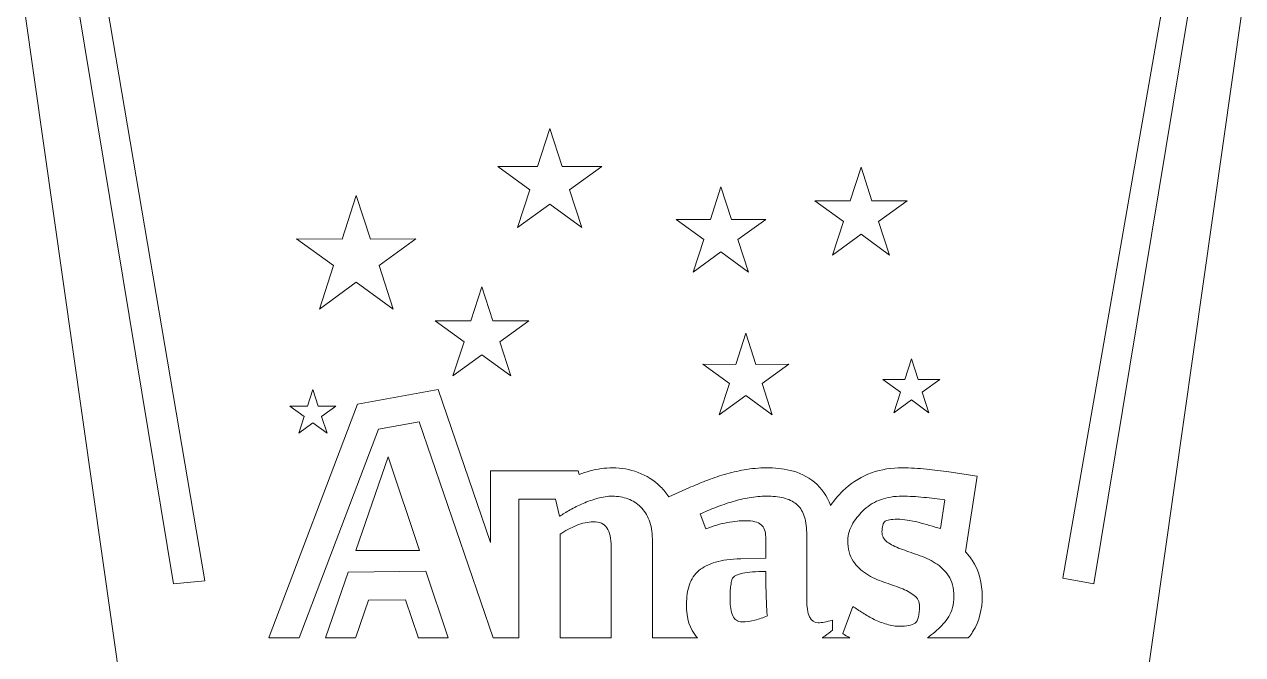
# Model space of a CAD drawing. Header units: millimetres. Extents: x -872 to 869, y -2161 to 2179.
# Drawn here: x -9.3 to 119.6, y -1644.1 to -1577.3 of the extents above; entities that cross this region are included whole.
import ezdxf

# ---------------------------------------------------------------- set-up
doc = ezdxf.new("R2010")
doc.units = ezdxf.units.MM
doc.header["$MEASUREMENT"] = 0
doc.layers.add('Layer 1', color=7, linetype='Continuous')

msp = doc.modelspace()

# ---------------------------------------------------------------- linework, layer by layer
at = {"layer": 'Layer 1', "color": 250, "lineweight": 9}
for points, knots in [([(-2.3052, -1564.7981), (-2.3052, -1564.7981), (9.8364, -1636.2441), (9.8364, -1636.2441), (9.8364, -1636.2441), (9.8364, -1636.2441), (6.5088, -1636.5545), (6.5088, -1636.5545), (6.5088, -1636.5545), (6.5088, -1636.5545), (-4.9149, -1567.3274), (-4.9149, -1567.3274)], [0, 0, 0, 0, 0.25, 0.25, 0.25, 0.25, 0.5, 0.5, 0.5, 0.5, 1, 1, 1, 1]), ([(112.9211, -1565.0369), (112.9211, -1565.0369), (100.6086, -1635.9442), (100.6086, -1635.9442), (100.6086, -1635.9442), (100.6086, -1635.9442), (103.8864, -1636.5545), (103.8864, -1636.5545), (103.8864, -1636.5545), (103.8864, -1636.5545), (115.2981, -1567.3991), (115.2981, -1567.3991)], [0, 0, 0, 0, 0.25, 0.25, 0.25, 0.25, 0.5, 0.5, 0.5, 0.5, 1, 1, 1, 1]), ([(-9.2652, -1574.1233), (-9.2652, -1574.1233), (-9.2652, -1575.7605), (-9.2652, -1575.7605), (-9.2652, -1575.7605), (-9.2652, -1575.7605), (8.2294, -1698.8588), (8.2294, -1698.8588), (8.2294, -1698.8588), (8.2294, -1698.8588), (1.5827, -1698.8588), (1.5827, -1698.8588), (1.5827, -1698.8588), (1.5827, -1698.8588), (1.5827, -1718.3389), (1.5827, -1718.3389), (1.5827, -1718.3389), (1.5827, -1718.3389), (44.8805, -1718.3389), (44.8805, -1718.3389)], [0, 0, 0, 0, 0.16666667, 0.16666667, 0.16666667, 0.16666667, 0.33333333, 0.33333333, 0.33333333, 0.33333333, 0.5, 0.5, 0.5, 0.5, 0.66666667, 0.66666667, 0.66666667, 0.66666667, 1, 1, 1, 1]), ([(65.4838, -1718.3389), (65.4838, -1718.3389), (107.1009, -1718.3389), (107.1009, -1718.3389), (107.1009, -1718.3389), (107.1009, -1718.3389), (107.1009, -1698.8588), (107.1009, -1698.8588), (107.1009, -1698.8588), (107.1009, -1698.8588), (102.0854, -1698.8588), (102.0854, -1698.8588), (102.0854, -1698.8588), (102.0854, -1698.8588), (119.5807, -1575.7605), (119.5807, -1575.7605), (119.5807, -1575.7605), (119.5807, -1575.7605), (119.6138, -1575.7605), (119.6138, -1575.7605), (119.6138, -1575.7605), (119.6138, -1575.7605), (119.6138, -1574.1233), (119.6138, -1574.1233)], [0, 0, 0, 0, 0.14285714, 0.14285714, 0.14285714, 0.14285714, 0.28571429, 0.28571429, 0.28571429, 0.28571429, 0.42857143, 0.42857143, 0.42857143, 0.42857143, 0.57142857, 0.57142857, 0.57142857, 0.57142857, 0.71428571, 0.71428571, 0.71428571, 0.71428571, 1, 1, 1, 1]), ([(46.3186, -1588.3636), (46.3186, -1588.3636), (47.6126, -1592.3722), (47.6126, -1592.3722), (47.6126, -1592.3722), (47.6126, -1592.3722), (51.825, -1592.3642), (51.825, -1592.3642), (51.825, -1592.3642), (51.825, -1592.3642), (48.4124, -1594.8337), (48.4124, -1594.8337), (48.4124, -1594.8337), (48.4124, -1594.8337), (49.7218, -1598.8374), (49.7218, -1598.8374), (49.7218, -1598.8374), (49.7218, -1598.8374), (46.3186, -1596.3548), (46.3186, -1596.3548), (46.3186, -1596.3548), (46.3186, -1596.3548), (42.9155, -1598.8374), (42.9155, -1598.8374), (42.9155, -1598.8374), (42.9155, -1598.8374), (44.2248, -1594.8337), (44.2248, -1594.8337), (44.2248, -1594.8337), (44.2248, -1594.8337), (40.8122, -1592.3642), (40.8122, -1592.3642), (40.8122, -1592.3642), (40.8122, -1592.3642), (45.0246, -1592.3722), (45.0246, -1592.3722), (45.0246, -1592.3722), (45.0246, -1592.3722), (46.3186, -1588.3636), (46.3186, -1588.3636)], [0, 0, 0, 0, 0.09090909, 0.09090909, 0.09090909, 0.09090909, 0.18181818, 0.18181818, 0.18181818, 0.18181818, 0.27272727, 0.27272727, 0.27272727, 0.27272727, 0.36363636, 0.36363636, 0.36363636, 0.36363636, 0.45454545, 0.45454545, 0.45454545, 0.45454545, 0.54545455, 0.54545455, 0.54545455, 0.54545455, 0.63636364, 0.63636364, 0.63636364, 0.63636364, 0.72727273, 0.72727273, 0.72727273, 0.72727273, 0.81818182, 0.81818182, 0.81818182, 0.81818182, 1, 1, 1, 1]), ([(79.2444, -1592.4468), (79.2444, -1592.4468), (80.3938, -1596.0077), (80.3938, -1596.0077), (80.3938, -1596.0077), (80.3938, -1596.0077), (84.1357, -1596.0004), (84.1357, -1596.0004), (84.1357, -1596.0004), (84.1357, -1596.0004), (81.1042, -1598.194), (81.1042, -1598.194), (81.1042, -1598.194), (81.1042, -1598.194), (82.2674, -1601.7505), (82.2674, -1601.7505), (82.2674, -1601.7505), (82.2674, -1601.7505), (79.2444, -1599.5453), (79.2444, -1599.5453), (79.2444, -1599.5453), (79.2444, -1599.5453), (76.2214, -1601.7505), (76.2214, -1601.7505), (76.2214, -1601.7505), (76.2214, -1601.7505), (77.3846, -1598.194), (77.3846, -1598.194), (77.3846, -1598.194), (77.3846, -1598.194), (74.3531, -1596.0004), (74.3531, -1596.0004), (74.3531, -1596.0004), (74.3531, -1596.0004), (78.095, -1596.0077), (78.095, -1596.0077), (78.095, -1596.0077), (78.095, -1596.0077), (79.2444, -1592.4468), (79.2444, -1592.4468)], [0, 0, 0, 0, 0.09090909, 0.09090909, 0.09090909, 0.09090909, 0.18181818, 0.18181818, 0.18181818, 0.18181818, 0.27272727, 0.27272727, 0.27272727, 0.27272727, 0.36363636, 0.36363636, 0.36363636, 0.36363636, 0.45454545, 0.45454545, 0.45454545, 0.45454545, 0.54545455, 0.54545455, 0.54545455, 0.54545455, 0.63636364, 0.63636364, 0.63636364, 0.63636364, 0.72727273, 0.72727273, 0.72727273, 0.72727273, 0.81818182, 0.81818182, 0.81818182, 0.81818182, 1, 1, 1, 1]), ([(25.8512, -1595.4574), (25.8512, -1595.4574), (27.3348, -1600.0532), (27.3348, -1600.0532), (27.3348, -1600.0532), (27.3348, -1600.0532), (32.164, -1600.044), (32.164, -1600.044), (32.164, -1600.044), (32.164, -1600.044), (28.2515, -1602.875), (28.2515, -1602.875), (28.2515, -1602.875), (28.2515, -1602.875), (29.7528, -1607.4653), (29.7528, -1607.4653), (29.7528, -1607.4653), (29.7528, -1607.4653), (25.8512, -1604.6191), (25.8512, -1604.6191), (25.8512, -1604.6191), (25.8512, -1604.6191), (21.9495, -1607.4653), (21.9495, -1607.4653), (21.9495, -1607.4653), (21.9495, -1607.4653), (23.4508, -1602.875), (23.4508, -1602.875), (23.4508, -1602.875), (23.4508, -1602.875), (19.5383, -1600.044), (19.5383, -1600.044), (19.5383, -1600.044), (19.5383, -1600.044), (24.3676, -1600.0532), (24.3676, -1600.0532), (24.3676, -1600.0532), (24.3676, -1600.0532), (25.8512, -1595.4574), (25.8512, -1595.4574)], [0, 0, 0, 0, 0.09090909, 0.09090909, 0.09090909, 0.09090909, 0.18181818, 0.18181818, 0.18181818, 0.18181818, 0.27272727, 0.27272727, 0.27272727, 0.27272727, 0.36363636, 0.36363636, 0.36363636, 0.36363636, 0.45454545, 0.45454545, 0.45454545, 0.45454545, 0.54545455, 0.54545455, 0.54545455, 0.54545455, 0.63636364, 0.63636364, 0.63636364, 0.63636364, 0.72727273, 0.72727273, 0.72727273, 0.72727273, 0.81818182, 0.81818182, 0.81818182, 0.81818182, 1, 1, 1, 1]), ([(64.4218, -1594.5453), (64.4218, -1594.5453), (65.5345, -1597.9922), (65.5345, -1597.9922), (65.5345, -1597.9922), (65.5345, -1597.9922), (69.1565, -1597.9852), (69.1565, -1597.9852), (69.1565, -1597.9852), (69.1565, -1597.9852), (66.2221, -1600.1086), (66.2221, -1600.1086), (66.2221, -1600.1086), (66.2221, -1600.1086), (67.3481, -1603.5513), (67.3481, -1603.5513), (67.3481, -1603.5513), (67.3481, -1603.5513), (64.4218, -1601.4167), (64.4218, -1601.4167), (64.4218, -1601.4167), (64.4218, -1601.4167), (61.4956, -1603.5513), (61.4956, -1603.5513), (61.4956, -1603.5513), (61.4956, -1603.5513), (62.6215, -1600.1086), (62.6215, -1600.1086), (62.6215, -1600.1086), (62.6215, -1600.1086), (59.6872, -1597.9852), (59.6872, -1597.9852), (59.6872, -1597.9852), (59.6872, -1597.9852), (63.3091, -1597.9922), (63.3091, -1597.9922), (63.3091, -1597.9922), (63.3091, -1597.9922), (64.4218, -1594.5453), (64.4218, -1594.5453)], [0, 0, 0, 0, 0.09090909, 0.09090909, 0.09090909, 0.09090909, 0.18181818, 0.18181818, 0.18181818, 0.18181818, 0.27272727, 0.27272727, 0.27272727, 0.27272727, 0.36363636, 0.36363636, 0.36363636, 0.36363636, 0.45454545, 0.45454545, 0.45454545, 0.45454545, 0.54545455, 0.54545455, 0.54545455, 0.54545455, 0.63636364, 0.63636364, 0.63636364, 0.63636364, 0.72727273, 0.72727273, 0.72727273, 0.72727273, 0.81818182, 0.81818182, 0.81818182, 0.81818182, 1, 1, 1, 1]), ([(39.1361, -1605.1192), (39.1361, -1605.1192), (40.2997, -1608.7236), (40.2997, -1608.7236), (40.2997, -1608.7236), (40.2997, -1608.7236), (44.0873, -1608.7164), (44.0873, -1608.7164), (44.0873, -1608.7164), (44.0873, -1608.7164), (41.0187, -1610.9369), (41.0187, -1610.9369), (41.0187, -1610.9369), (41.0187, -1610.9369), (42.1961, -1614.5368), (42.1961, -1614.5368), (42.1961, -1614.5368), (42.1961, -1614.5368), (39.1361, -1612.3046), (39.1361, -1612.3046), (39.1361, -1612.3046), (39.1361, -1612.3046), (36.0762, -1614.5368), (36.0762, -1614.5368), (36.0762, -1614.5368), (36.0762, -1614.5368), (37.2536, -1610.9369), (37.2536, -1610.9369), (37.2536, -1610.9369), (37.2536, -1610.9369), (34.185, -1608.7164), (34.185, -1608.7164), (34.185, -1608.7164), (34.185, -1608.7164), (37.9726, -1608.7236), (37.9726, -1608.7236), (37.9726, -1608.7236), (37.9726, -1608.7236), (39.1361, -1605.1192), (39.1361, -1605.1192)], [0, 0, 0, 0, 0.09090909, 0.09090909, 0.09090909, 0.09090909, 0.18181818, 0.18181818, 0.18181818, 0.18181818, 0.27272727, 0.27272727, 0.27272727, 0.27272727, 0.36363636, 0.36363636, 0.36363636, 0.36363636, 0.45454545, 0.45454545, 0.45454545, 0.45454545, 0.54545455, 0.54545455, 0.54545455, 0.54545455, 0.63636364, 0.63636364, 0.63636364, 0.63636364, 0.72727273, 0.72727273, 0.72727273, 0.72727273, 0.81818182, 0.81818182, 0.81818182, 0.81818182, 1, 1, 1, 1]), ([(67.0527, -1610.0188), (67.0527, -1610.0188), (68.1198, -1613.3245), (68.1198, -1613.3245), (68.1198, -1613.3245), (68.1198, -1613.3245), (71.5935, -1613.3178), (71.5935, -1613.3178), (71.5935, -1613.3178), (71.5935, -1613.3178), (68.7792, -1615.3542), (68.7792, -1615.3542), (68.7792, -1615.3542), (68.7792, -1615.3542), (69.859, -1618.6558), (69.859, -1618.6558), (69.859, -1618.6558), (69.859, -1618.6558), (67.0527, -1616.6086), (67.0527, -1616.6086), (67.0527, -1616.6086), (67.0527, -1616.6086), (64.2464, -1618.6558), (64.2464, -1618.6558), (64.2464, -1618.6558), (64.2464, -1618.6558), (65.3262, -1615.3542), (65.3262, -1615.3542), (65.3262, -1615.3542), (65.3262, -1615.3542), (62.512, -1613.3178), (62.512, -1613.3178), (62.512, -1613.3178), (62.512, -1613.3178), (65.9856, -1613.3245), (65.9856, -1613.3245), (65.9856, -1613.3245), (65.9856, -1613.3245), (67.0527, -1610.0188), (67.0527, -1610.0188)], [0, 0, 0, 0, 0.09090909, 0.09090909, 0.09090909, 0.09090909, 0.18181818, 0.18181818, 0.18181818, 0.18181818, 0.27272727, 0.27272727, 0.27272727, 0.27272727, 0.36363636, 0.36363636, 0.36363636, 0.36363636, 0.45454545, 0.45454545, 0.45454545, 0.45454545, 0.54545455, 0.54545455, 0.54545455, 0.54545455, 0.63636364, 0.63636364, 0.63636364, 0.63636364, 0.72727273, 0.72727273, 0.72727273, 0.72727273, 0.81818182, 0.81818182, 0.81818182, 0.81818182, 1, 1, 1, 1]), ([(84.5682, -1612.7276), (84.5682, -1612.7276), (85.2755, -1614.9186), (85.2755, -1614.9186), (85.2755, -1614.9186), (85.2755, -1614.9186), (87.5778, -1614.9142), (87.5778, -1614.9142), (87.5778, -1614.9142), (87.5778, -1614.9142), (85.7126, -1616.2639), (85.7126, -1616.2639), (85.7126, -1616.2639), (85.7126, -1616.2639), (86.4282, -1618.4521), (86.4282, -1618.4521), (86.4282, -1618.4521), (86.4282, -1618.4521), (84.5682, -1617.0953), (84.5682, -1617.0953), (84.5682, -1617.0953), (84.5682, -1617.0953), (82.7083, -1618.4521), (82.7083, -1618.4521), (82.7083, -1618.4521), (82.7083, -1618.4521), (83.4239, -1616.2639), (83.4239, -1616.2639), (83.4239, -1616.2639), (83.4239, -1616.2639), (81.5587, -1614.9142), (81.5587, -1614.9142), (81.5587, -1614.9142), (81.5587, -1614.9142), (83.861, -1614.9186), (83.861, -1614.9186), (83.861, -1614.9186), (83.861, -1614.9186), (84.5682, -1612.7276), (84.5682, -1612.7276)], [0, 0, 0, 0, 0.09090909, 0.09090909, 0.09090909, 0.09090909, 0.18181818, 0.18181818, 0.18181818, 0.18181818, 0.27272727, 0.27272727, 0.27272727, 0.27272727, 0.36363636, 0.36363636, 0.36363636, 0.36363636, 0.45454545, 0.45454545, 0.45454545, 0.45454545, 0.54545455, 0.54545455, 0.54545455, 0.54545455, 0.63636364, 0.63636364, 0.63636364, 0.63636364, 0.72727273, 0.72727273, 0.72727273, 0.72727273, 0.81818182, 0.81818182, 0.81818182, 0.81818182, 1, 1, 1, 1]), ([(16.5993, -1642.2638), (16.5993, -1642.2638), (16.6325, -1642.1762), (16.6325, -1642.1762), (16.6325, -1642.1762), (16.6325, -1642.1762), (25.9851, -1617.5246), (25.9851, -1617.5246), (25.9851, -1617.5246), (25.9851, -1617.5246), (34.5036, -1615.9958), (34.5036, -1615.9958), (34.5036, -1615.9958), (34.5036, -1615.9958), (40.0427, -1632.1919), (40.0427, -1632.1919), (40.0427, -1632.1919), (40.0427, -1632.1919), (40.0427, -1624.6008), (40.0427, -1624.6008), (40.0427, -1624.6008), (40.0427, -1624.6008), (49.3339, -1624.6008), (49.3339, -1624.6008), (49.3339, -1624.6008), (49.3339, -1624.6008), (49.4202, -1624.9881), (49.4202, -1624.9881), (49.4202, -1624.9881), (49.7999, -1624.8461), (50.1852, -1624.7192), (50.5755, -1624.6099), (50.5755, -1624.6099), (51.3532, -1624.3921), (52.1498, -1624.2777), (52.9577, -1624.2777), (52.9577, -1624.2777), (53.8804, -1624.2777), (54.7876, -1624.4341), (55.6514, -1624.7607), (55.6514, -1624.7607), (56.5443, -1625.0984), (57.355, -1625.6034), (58.0346, -1626.2754), (58.0346, -1626.2754), (58.361, -1626.5981), (58.6478, -1626.9517), (58.8977, -1627.3297), (58.8977, -1627.3297), (58.8977, -1627.3297), (61.037, -1626.398), (61.037, -1626.398), (61.037, -1626.398), (61.617, -1626.1454), (62.1992, -1625.8985), (62.788, -1625.6673), (62.788, -1625.6673), (63.4412, -1625.4108), (64.1062, -1625.1855), (64.7793, -1624.987), (64.7793, -1624.987), (65.472, -1624.7827), (66.1747, -1624.6168), (66.8852, -1624.4876), (66.8852, -1624.4876), (67.6601, -1624.3467), (68.4456, -1624.2777), (69.2332, -1624.2777), (69.2332, -1624.2777), (70.0792, -1624.2777), (70.9289, -1624.3498), (71.753, -1624.5475), (71.753, -1624.5475), (72.6887, -1624.7721), (73.5668, -1625.1799), (74.3085, -1625.7979), (74.3085, -1625.7979), (75.0839, -1626.444), (75.6435, -1627.2777), (76.0044, -1628.2163), (76.0044, -1628.2163), (76.0125, -1628.2374), (76.0205, -1628.2586), (76.0284, -1628.2798), (76.0284, -1628.2798), (76.4726, -1627.6117), (76.9921, -1626.9962), (77.5914, -1626.4607), (77.5914, -1626.4607), (78.4045, -1625.7342), (79.3262, -1625.1649), (80.3546, -1624.7995), (80.3546, -1624.7995), (81.3969, -1624.4291), (82.5006, -1624.2777), (83.6039, -1624.2777), (83.6039, -1624.2777), (84.4632, -1624.2777), (85.323, -1624.3337), (86.1776, -1624.4206), (86.1776, -1624.4206), (86.9685, -1624.5009), (87.7587, -1624.5939), (88.5453, -1624.7091), (88.5453, -1624.7091), (88.5453, -1624.7091), (91.536, -1625.1469), (91.536, -1625.1469), (91.536, -1625.1469), (91.536, -1625.1469), (90.3018, -1633.1571), (90.3018, -1633.1571), (90.3018, -1633.1571), (90.5513, -1633.4322), (90.7815, -1633.7267), (90.992, -1634.04), (90.992, -1634.04), (91.7604, -1635.1836), (92.0631, -1636.5264), (92.0631, -1637.89), (92.0631, -1637.89), (92.0631, -1639.2195), (91.777, -1640.5143), (91.0527, -1641.6438), (91.0527, -1641.6438), (90.9192, -1641.852), (90.7782, -1642.0547), (90.6302, -1642.2514), (90.6302, -1642.2514), (90.6302, -1642.2514), (90.6208, -1642.2638), (90.6208, -1642.2638)], [0, 0, 0, 0, 0.02941176, 0.02941176, 0.02941176, 0.02941176, 0.05882353, 0.05882353, 0.05882353, 0.05882353, 0.08823529, 0.08823529, 0.08823529, 0.08823529, 0.11764706, 0.11764706, 0.11764706, 0.11764706, 0.14705882, 0.14705882, 0.14705882, 0.14705882, 0.17647059, 0.17647059, 0.17647059, 0.17647059, 0.20588235, 0.20588235, 0.20588235, 0.20588235, 0.23529412, 0.23529412, 0.23529412, 0.23529412, 0.26470588, 0.26470588, 0.26470588, 0.26470588, 0.29411765, 0.29411765, 0.29411765, 0.29411765, 0.32352941, 0.32352941, 0.32352941, 0.32352941, 0.35294118, 0.35294118, 0.35294118, 0.35294118, 0.38235294, 0.38235294, 0.38235294, 0.38235294, 0.41176471, 0.41176471, 0.41176471, 0.41176471, 0.44117647, 0.44117647, 0.44117647, 0.44117647, 0.47058824, 0.47058824, 0.47058824, 0.47058824, 0.5, 0.5, 0.5, 0.5, 0.52941176, 0.52941176, 0.52941176, 0.52941176, 0.55882353, 0.55882353, 0.55882353, 0.55882353, 0.58823529, 0.58823529, 0.58823529, 0.58823529, 0.61764706, 0.61764706, 0.61764706, 0.61764706, 0.64705882, 0.64705882, 0.64705882, 0.64705882, 0.67647059, 0.67647059, 0.67647059, 0.67647059, 0.70588235, 0.70588235, 0.70588235, 0.70588235, 0.73529412, 0.73529412, 0.73529412, 0.73529412, 0.76470588, 0.76470588, 0.76470588, 0.76470588, 0.79411765, 0.79411765, 0.79411765, 0.79411765, 0.82352941, 0.82352941, 0.82352941, 0.82352941, 0.85294118, 0.85294118, 0.85294118, 0.85294118, 0.88235294, 0.88235294, 0.88235294, 0.88235294, 0.91176471, 0.91176471, 0.91176471, 0.91176471, 0.94117647, 0.94117647, 0.94117647, 0.94117647, 1, 1, 1, 1]), ([(21.2537, -1615.9961), (21.2537, -1615.9961), (21.8241, -1617.7631), (21.8241, -1617.7631), (21.8241, -1617.7631), (21.8241, -1617.7631), (23.6808, -1617.7595), (23.6808, -1617.7595), (23.6808, -1617.7595), (23.6808, -1617.7595), (22.1766, -1618.848), (22.1766, -1618.848), (22.1766, -1618.848), (22.1766, -1618.848), (22.7538, -1620.6127), (22.7538, -1620.6127), (22.7538, -1620.6127), (22.7538, -1620.6127), (21.2537, -1619.5185), (21.2537, -1619.5185), (21.2537, -1619.5185), (21.2537, -1619.5185), (19.7537, -1620.6127), (19.7537, -1620.6127), (19.7537, -1620.6127), (19.7537, -1620.6127), (20.3309, -1618.848), (20.3309, -1618.848), (20.3309, -1618.848), (20.3309, -1618.848), (18.8267, -1617.7595), (18.8267, -1617.7595), (18.8267, -1617.7595), (18.8267, -1617.7595), (20.6834, -1617.7631), (20.6834, -1617.7631), (20.6834, -1617.7631), (20.6834, -1617.7631), (21.2537, -1615.9961), (21.2537, -1615.9961)], [0, 0, 0, 0, 0.09090909, 0.09090909, 0.09090909, 0.09090909, 0.18181818, 0.18181818, 0.18181818, 0.18181818, 0.27272727, 0.27272727, 0.27272727, 0.27272727, 0.36363636, 0.36363636, 0.36363636, 0.36363636, 0.45454545, 0.45454545, 0.45454545, 0.45454545, 0.54545455, 0.54545455, 0.54545455, 0.54545455, 0.63636364, 0.63636364, 0.63636364, 0.63636364, 0.72727273, 0.72727273, 0.72727273, 0.72727273, 0.81818182, 0.81818182, 0.81818182, 0.81818182, 1, 1, 1, 1]), ([(16.5993, -1642.2638), (16.5993, -1642.2638), (19.8079, -1642.2638), (19.8079, -1642.2638), (19.8079, -1642.2638), (19.8079, -1642.2638), (28.1873, -1620.1773), (28.1873, -1620.1773), (28.1873, -1620.1773), (28.1873, -1620.1773), (32.4985, -1619.4036), (32.4985, -1619.4036), (32.4985, -1619.4036), (32.4985, -1619.4036), (40.3167, -1642.2638), (40.3167, -1642.2638), (40.3167, -1642.2638), (40.3167, -1642.2638), (43.0427, -1642.2638), (43.0427, -1642.2638), (43.0427, -1642.2638), (43.0427, -1642.2638), (43.0427, -1627.6008), (43.0427, -1627.6008), (43.0427, -1627.6008), (43.0427, -1627.6008), (46.9287, -1627.6008), (46.9287, -1627.6008), (46.9287, -1627.6008), (46.9287, -1627.6008), (47.3284, -1629.3951), (47.3284, -1629.3951), (47.3284, -1629.3951), (47.3284, -1629.3951), (47.3794, -1629.3951), (47.3794, -1629.3951), (47.3794, -1629.3951), (47.677, -1629.191), (48.0342, -1628.9784), (48.4593, -1628.7318), (48.4593, -1628.7318), (48.8845, -1628.4937), (49.3437, -1628.2641), (49.8454, -1628.0516), (49.8454, -1628.0516), (50.3386, -1627.8305), (50.8573, -1627.6518), (51.3845, -1627.4988), (51.3845, -1627.4988), (51.9202, -1627.3542), (52.4389, -1627.2777), (52.9577, -1627.2777), (52.9577, -1627.2777), (53.5359, -1627.2777), (54.0801, -1627.3712), (54.5903, -1627.5668), (54.5903, -1627.5668), (55.092, -1627.7539), (55.5426, -1628.0345), (55.9254, -1628.4087), (55.9254, -1628.4087), (56.2995, -1628.7828), (56.6056, -1629.2505), (56.8267, -1629.8202), (56.8267, -1629.8202), (57.0563, -1630.3814), (57.1668, -1631.0447), (57.1668, -1631.81), (57.1668, -1631.81), (57.1668, -1631.81), (57.1668, -1642.2638), (57.1668, -1642.2638), (57.1668, -1642.2638), (57.1668, -1642.2638), (61.9536, -1642.2638), (61.9536, -1642.2638), (61.9536, -1642.2638), (61.9074, -1642.219), (61.8623, -1642.1726), (61.8182, -1642.1247), (61.8182, -1642.1247), (61.1294, -1641.3764), (60.7808, -1640.2454), (60.7808, -1638.7403), (60.7808, -1638.7403), (60.7808, -1637.941), (60.8828, -1637.2437), (61.0954, -1636.6399), (61.0954, -1636.6399), (61.2995, -1636.0447), (61.6312, -1635.5515), (62.0903, -1635.1604), (62.0903, -1635.1604), (62.5495, -1634.7692), (63.1362, -1634.4716), (63.859, -1634.259), (63.859, -1634.259), (64.5818, -1634.0549), (65.4662, -1633.9358), (66.5121, -1633.9018), (66.5121, -1633.9018), (66.5121, -1633.9018), (69.1567, -1633.8253), (69.1567, -1633.8253), (69.1567, -1633.8253), (69.1567, -1633.8253), (69.1567, -1631.6145), (69.1567, -1631.6145), (69.1567, -1631.6145), (69.1567, -1631.0192), (68.9951, -1630.577), (68.672, -1630.2964), (68.672, -1630.2964), (68.3489, -1630.0158), (67.7961, -1629.8712), (67.0138, -1629.8712), (67.0138, -1629.8712), (66.4696, -1629.8712), (65.8318, -1629.9393), (65.1091, -1630.0668), (65.1091, -1630.0668), (64.3862, -1630.2029), (63.6294, -1630.4239), (62.8301, -1630.7471), (62.8301, -1630.7471), (62.8301, -1630.7471), (62.2349, -1629.1485), (62.2349, -1629.1485), (62.2349, -1629.1485), (62.7621, -1628.9189), (63.3148, -1628.6893), (63.8845, -1628.4597), (63.8845, -1628.4597), (64.4627, -1628.2386), (65.041, -1628.0345), (65.6278, -1627.8645), (65.6278, -1627.8645), (66.223, -1627.6859), (66.8182, -1627.5498), (67.4219, -1627.4392), (67.4219, -1627.4392), (68.0342, -1627.3287), (68.638, -1627.2777), (69.2332, -1627.2777), (69.2332, -1627.2777), (69.9134, -1627.2777), (70.5172, -1627.3372), (71.0529, -1627.4647), (71.0529, -1627.4647), (71.5802, -1627.5923), (72.0308, -1627.805), (72.388, -1628.1026), (72.388, -1628.1026), (72.7451, -1628.4002), (73.0172, -1628.7998), (73.2043, -1629.293), (73.2043, -1629.293), (73.3998, -1629.7947), (73.4934, -1630.4069), (73.4934, -1631.1383), (73.4934, -1631.1383), (73.4934, -1631.1383), (73.4934, -1638.2131), (73.4934, -1638.2131), (73.4934, -1638.2131), (73.4934, -1639.8542), (73.9015, -1640.679), (74.7178, -1640.679), (74.7178, -1640.679), (75.0836, -1640.679), (75.5852, -1640.5855), (76.2315, -1640.4069), (76.2315, -1640.4069), (76.2315, -1640.4069), (76.2315, -1641.4529), (76.2315, -1641.4529), (76.2315, -1641.4529), (76.0019, -1641.6655), (75.7298, -1641.8781), (75.4152, -1642.0907), (75.4152, -1642.0907), (75.3205, -1642.1505), (75.225, -1642.2081), (75.1284, -1642.2638), (75.1284, -1642.2638), (75.1284, -1642.2638), (78.0682, -1642.2638), (78.0682, -1642.2638), (78.0682, -1642.2638), (77.8079, -1642.1328), (77.5528, -1641.9873), (77.3029, -1641.8271), (77.3029, -1641.8271), (77.3029, -1641.8271), (78.3744, -1638.9614), (78.3744, -1638.9614), (78.3744, -1638.9614), (78.706, -1639.157), (79.0546, -1639.3866), (79.4288, -1639.6331), (79.4288, -1639.6331), (79.8029, -1639.8797), (80.2026, -1640.1093), (80.6277, -1640.3219), (80.6277, -1640.3219), (81.0529, -1640.526), (81.4951, -1640.696), (81.9628, -1640.8406), (81.9628, -1640.8406), (82.422, -1640.9852), (82.8982, -1641.0532), (83.3828, -1641.0532), (83.3828, -1641.0532), (83.7145, -1641.0532), (84.0121, -1641.0277), (84.2927, -1640.9767), (84.2927, -1640.9767), (84.5648, -1640.9256), (84.7944, -1640.8406), (84.973, -1640.7046), (84.973, -1640.7046), (85.1261, -1640.5855), (85.2366, -1640.3729), (85.3131, -1640.0668), (85.3131, -1640.0668), (85.3897, -1639.7607), (85.4237, -1639.3951), (85.4237, -1638.9614), (85.4237, -1638.9614), (85.4237, -1638.4597), (85.2366, -1638.0686), (84.8625, -1637.7794), (84.8625, -1637.7794), (84.4883, -1637.4903), (84.0206, -1637.2352), (83.4509, -1637.0141), (83.4509, -1637.0141), (82.8897, -1636.8015), (82.2859, -1636.5889), (81.6397, -1636.3678), (81.6397, -1636.3678), (80.9849, -1636.1553), (80.3811, -1635.8662), (79.8199, -1635.509), (79.8199, -1635.509), (79.2502, -1635.1519), (78.7825, -1634.6927), (78.4084, -1634.1399), (78.4084, -1634.1399), (78.0342, -1633.5872), (77.8471, -1632.8474), (77.8471, -1631.9376), (77.8471, -1631.9376), (77.8471, -1631.3339), (78.0257, -1630.7471), (78.3914, -1630.1518), (78.3914, -1630.1518), (78.757, -1629.5651), (79.1567, -1629.0804), (79.5903, -1628.6978), (79.5903, -1628.6978), (80.126, -1628.2131), (80.7128, -1627.856), (81.3591, -1627.6263), (81.3591, -1627.6263), (82.0053, -1627.3967), (82.7536, -1627.2777), (83.6039, -1627.2777), (83.6039, -1627.2777), (84.3182, -1627.2777), (85.0751, -1627.3202), (85.8744, -1627.4052), (85.8744, -1627.4052), (86.6652, -1627.4818), (87.4134, -1627.5753), (88.1107, -1627.6774), (88.1107, -1627.6774), (88.1107, -1627.6774), (87.643, -1630.7131), (87.643, -1630.7131), (87.643, -1630.7131), (87.2944, -1630.6025), (86.9117, -1630.4835), (86.5036, -1630.3644), (86.5036, -1630.3644), (86.0954, -1630.2539), (85.6958, -1630.1433), (85.2961, -1630.0413), (85.2961, -1630.0413), (84.8965, -1629.9393), (84.5138, -1629.8627), (84.1396, -1629.8032), (84.1396, -1629.8032), (83.7655, -1629.7437), (83.4254, -1629.7182), (83.1277, -1629.7182), (83.1277, -1629.7182), (82.7451, -1629.7182), (82.456, -1629.7352), (82.2604, -1629.7777), (82.2604, -1629.7777), (82.0563, -1629.8202), (81.9033, -1629.8797), (81.7842, -1629.9393), (81.7842, -1629.9393), (81.6822, -1630.0073), (81.6057, -1630.1518), (81.5461, -1630.3644), (81.5461, -1630.3644), (81.4866, -1630.5855), (81.4611, -1630.8066), (81.4611, -1631.0362), (81.4611, -1631.0362), (81.4611, -1631.5039), (81.6482, -1631.8696), (82.0223, -1632.1332), (82.0223, -1632.1332), (82.3965, -1632.3968), (82.8641, -1632.6349), (83.4339, -1632.8474), (83.4339, -1632.8474), (83.9951, -1633.0515), (84.6073, -1633.2726), (85.2621, -1633.4937), (85.2621, -1633.4937), (85.9169, -1633.7148), (86.5291, -1634.0039), (87.0903, -1634.3525), (87.0903, -1634.3525), (87.66, -1634.7012), (88.1277, -1635.1519), (88.5019, -1635.7131), (88.5019, -1635.7131), (88.8761, -1636.2658), (89.0631, -1636.9971), (89.0631, -1637.89), (89.0631, -1637.89), (89.0631, -1638.7573), (88.8846, -1639.4631), (88.5274, -1640.0243), (88.5274, -1640.0243), (88.1703, -1640.577), (87.7536, -1641.0617), (87.2689, -1641.4784), (87.2689, -1641.4784), (87.0223, -1641.691), (86.7502, -1641.9121), (86.4696, -1642.1247), (86.4696, -1642.1247), (86.4088, -1642.1726), (86.3464, -1642.2189), (86.2824, -1642.2638), (86.2824, -1642.2638), (86.2824, -1642.2638), (90.6208, -1642.2638), (90.6208, -1642.2638)], [0, 0, 0, 0, 0.01111111, 0.01111111, 0.01111111, 0.01111111, 0.02222222, 0.02222222, 0.02222222, 0.02222222, 0.03333333, 0.03333333, 0.03333333, 0.03333333, 0.04444444, 0.04444444, 0.04444444, 0.04444444, 0.05555556, 0.05555556, 0.05555556, 0.05555556, 0.06666667, 0.06666667, 0.06666667, 0.06666667, 0.07777778, 0.07777778, 0.07777778, 0.07777778, 0.08888889, 0.08888889, 0.08888889, 0.08888889, 0.1, 0.1, 0.1, 0.1, 0.11111111, 0.11111111, 0.11111111, 0.11111111, 0.12222222, 0.12222222, 0.12222222, 0.12222222, 0.13333333, 0.13333333, 0.13333333, 0.13333333, 0.14444444, 0.14444444, 0.14444444, 0.14444444, 0.15555556, 0.15555556, 0.15555556, 0.15555556, 0.16666667, 0.16666667, 0.16666667, 0.16666667, 0.17777778, 0.17777778, 0.17777778, 0.17777778, 0.18888889, 0.18888889, 0.18888889, 0.18888889, 0.2, 0.2, 0.2, 0.2, 0.21111111, 0.21111111, 0.21111111, 0.21111111, 0.22222222, 0.22222222, 0.22222222, 0.22222222, 0.23333333, 0.23333333, 0.23333333, 0.23333333, 0.24444444, 0.24444444, 0.24444444, 0.24444444, 0.25555556, 0.25555556, 0.25555556, 0.25555556, 0.26666667, 0.26666667, 0.26666667, 0.26666667, 0.27777778, 0.27777778, 0.27777778, 0.27777778, 0.28888889, 0.28888889, 0.28888889, 0.28888889, 0.3, 0.3, 0.3, 0.3, 0.31111111, 0.31111111, 0.31111111, 0.31111111, 0.32222222, 0.32222222, 0.32222222, 0.32222222, 0.33333333, 0.33333333, 0.33333333, 0.33333333, 0.34444444, 0.34444444, 0.34444444, 0.34444444, 0.35555556, 0.35555556, 0.35555556, 0.35555556, 0.36666667, 0.36666667, 0.36666667, 0.36666667, 0.37777778, 0.37777778, 0.37777778, 0.37777778, 0.38888889, 0.38888889, 0.38888889, 0.38888889, 0.4, 0.4, 0.4, 0.4, 0.41111111, 0.41111111, 0.41111111, 0.41111111, 0.42222222, 0.42222222, 0.42222222, 0.42222222, 0.43333333, 0.43333333, 0.43333333, 0.43333333, 0.44444444, 0.44444444, 0.44444444, 0.44444444, 0.45555556, 0.45555556, 0.45555556, 0.45555556, 0.46666667, 0.46666667, 0.46666667, 0.46666667, 0.47777778, 0.47777778, 0.47777778, 0.47777778, 0.48888889, 0.48888889, 0.48888889, 0.48888889, 0.5, 0.5, 0.5, 0.5, 0.51111111, 0.51111111, 0.51111111, 0.51111111, 0.52222222, 0.52222222, 0.52222222, 0.52222222, 0.53333333, 0.53333333, 0.53333333, 0.53333333, 0.54444444, 0.54444444, 0.54444444, 0.54444444, 0.55555556, 0.55555556, 0.55555556, 0.55555556, 0.56666667, 0.56666667, 0.56666667, 0.56666667, 0.57777778, 0.57777778, 0.57777778, 0.57777778, 0.58888889, 0.58888889, 0.58888889, 0.58888889, 0.6, 0.6, 0.6, 0.6, 0.61111111, 0.61111111, 0.61111111, 0.61111111, 0.62222222, 0.62222222, 0.62222222, 0.62222222, 0.63333333, 0.63333333, 0.63333333, 0.63333333, 0.64444444, 0.64444444, 0.64444444, 0.64444444, 0.65555556, 0.65555556, 0.65555556, 0.65555556, 0.66666667, 0.66666667, 0.66666667, 0.66666667, 0.67777778, 0.67777778, 0.67777778, 0.67777778, 0.68888889, 0.68888889, 0.68888889, 0.68888889, 0.7, 0.7, 0.7, 0.7, 0.71111111, 0.71111111, 0.71111111, 0.71111111, 0.72222222, 0.72222222, 0.72222222, 0.72222222, 0.73333333, 0.73333333, 0.73333333, 0.73333333, 0.74444444, 0.74444444, 0.74444444, 0.74444444, 0.75555556, 0.75555556, 0.75555556, 0.75555556, 0.76666667, 0.76666667, 0.76666667, 0.76666667, 0.77777778, 0.77777778, 0.77777778, 0.77777778, 0.78888889, 0.78888889, 0.78888889, 0.78888889, 0.8, 0.8, 0.8, 0.8, 0.81111111, 0.81111111, 0.81111111, 0.81111111, 0.82222222, 0.82222222, 0.82222222, 0.82222222, 0.83333333, 0.83333333, 0.83333333, 0.83333333, 0.84444444, 0.84444444, 0.84444444, 0.84444444, 0.85555556, 0.85555556, 0.85555556, 0.85555556, 0.86666667, 0.86666667, 0.86666667, 0.86666667, 0.87777778, 0.87777778, 0.87777778, 0.87777778, 0.88888889, 0.88888889, 0.88888889, 0.88888889, 0.9, 0.9, 0.9, 0.9, 0.91111111, 0.91111111, 0.91111111, 0.91111111, 0.92222222, 0.92222222, 0.92222222, 0.92222222, 0.93333333, 0.93333333, 0.93333333, 0.93333333, 0.94444444, 0.94444444, 0.94444444, 0.94444444, 0.95555556, 0.95555556, 0.95555556, 0.95555556, 0.96666667, 0.96666667, 0.96666667, 0.96666667, 0.97777778, 0.97777778, 0.97777778, 0.97777778, 1, 1, 1, 1]), ([(32.524, -1633.0345), (32.524, -1633.0345), (29.2162, -1623.1195), (29.2162, -1623.1195), (29.2162, -1623.1195), (29.2162, -1623.1195), (25.7978, -1633.0345), (25.7978, -1633.0345), (25.7978, -1633.0345), (25.7978, -1633.0345), (32.524, -1633.0345), (32.524, -1633.0345)], [0, 0, 0, 0, 0.25, 0.25, 0.25, 0.25, 0.5, 0.5, 0.5, 0.5, 1, 1, 1, 1]), ([(47.4049, -1642.2638), (47.4049, -1642.2638), (52.8046, -1642.2638), (52.8046, -1642.2638), (52.8046, -1642.2638), (52.8046, -1642.2638), (52.8046, -1632.6604), (52.8046, -1632.6604), (52.8046, -1632.6604), (52.8046, -1631.742), (52.6601, -1631.0703), (52.3709, -1630.6365), (52.3709, -1630.6365), (52.0818, -1630.2029), (51.5886, -1629.9903), (50.8913, -1629.9903), (50.8913, -1629.9903), (50.6362, -1629.9903), (50.3641, -1630.0243), (50.058, -1630.0923), (50.058, -1630.0923), (49.7519, -1630.1603), (49.4373, -1630.2539), (49.1311, -1630.3729), (49.1311, -1630.3729), (48.825, -1630.5005), (48.5273, -1630.645), (48.2297, -1630.7981), (48.2297, -1630.7981), (47.9236, -1630.9596), (47.6515, -1631.1298), (47.4049, -1631.3084), (47.4049, -1631.3084), (47.4049, -1631.3084), (47.4049, -1642.2638), (47.4049, -1642.2638)], [0, 0, 0, 0, 0.1, 0.1, 0.1, 0.1, 0.2, 0.2, 0.2, 0.2, 0.3, 0.3, 0.3, 0.3, 0.4, 0.4, 0.4, 0.4, 0.5, 0.5, 0.5, 0.5, 0.6, 0.6, 0.6, 0.6, 0.7, 0.7, 0.7, 0.7, 0.8, 0.8, 0.8, 0.8, 1, 1, 1, 1]), ([(32.4015, -1642.2638), (32.4015, -1642.2638), (35.562, -1642.2638), (35.562, -1642.2638), (35.562, -1642.2638), (35.562, -1642.2638), (33.2213, -1635.2029), (33.2213, -1635.2029), (33.2213, -1635.2029), (33.2213, -1635.2029), (24.9985, -1635.3305), (24.9985, -1635.3305), (24.9985, -1635.3305), (24.9985, -1635.3305), (22.5996, -1642.2638), (22.5996, -1642.2638), (22.5996, -1642.2638), (22.5996, -1642.2638), (25.7741, -1642.2638), (25.7741, -1642.2638)], [0, 0, 0, 0, 0.16666667, 0.16666667, 0.16666667, 0.16666667, 0.33333333, 0.33333333, 0.33333333, 0.33333333, 0.5, 0.5, 0.5, 0.5, 0.66666667, 0.66666667, 0.66666667, 0.66666667, 1, 1, 1, 1]), ([(69.3352, -1639.9563), (69.3182, -1639.8882), (69.3012, -1639.7182), (69.2842, -1639.4461), (69.2842, -1639.4461), (69.2672, -1639.1655), (69.2502, -1638.8168), (69.2332, -1638.4002), (69.2332, -1638.4002), (69.2162, -1637.975), (69.1992, -1637.4903), (69.1907, -1636.9546), (69.1907, -1636.9546), (69.1822, -1636.4104), (69.1822, -1635.8406), (69.1822, -1635.2454), (69.1822, -1635.2454), (68.1023, -1635.2454), (67.2859, -1635.3049), (66.7332, -1635.4325), (66.7332, -1635.4325), (66.189, -1635.56), (65.8488, -1635.7131), (65.7128, -1635.8917), (65.7128, -1635.8917), (65.6448, -1635.9597), (65.5937, -1636.0872), (65.5512, -1636.2658), (65.5512, -1636.2658), (65.5087, -1636.4529), (65.4747, -1636.6569), (65.4492, -1636.878), (65.4492, -1636.878), (65.4237, -1637.0991), (65.4067, -1637.3372), (65.3982, -1637.5753), (65.3982, -1637.5753), (65.3897, -1637.8134), (65.3897, -1638.0345), (65.3897, -1638.2386), (65.3897, -1638.2386), (65.3897, -1638.9359), (65.4832, -1639.4971), (65.6788, -1639.9308), (65.6788, -1639.9308), (65.8658, -1640.3644), (66.189, -1640.577), (66.6396, -1640.577), (66.6396, -1640.577), (67.1158, -1640.577), (67.5835, -1640.5175), (68.0257, -1640.3984), (68.0257, -1640.3984), (68.4594, -1640.2879), (68.9016, -1640.1348), (69.3352, -1639.9563)], [0, 0, 0, 0, 0.06666667, 0.06666667, 0.06666667, 0.06666667, 0.13333333, 0.13333333, 0.13333333, 0.13333333, 0.2, 0.2, 0.2, 0.2, 0.26666667, 0.26666667, 0.26666667, 0.26666667, 0.33333333, 0.33333333, 0.33333333, 0.33333333, 0.4, 0.4, 0.4, 0.4, 0.46666667, 0.46666667, 0.46666667, 0.46666667, 0.53333333, 0.53333333, 0.53333333, 0.53333333, 0.6, 0.6, 0.6, 0.6, 0.66666667, 0.66666667, 0.66666667, 0.66666667, 0.73333333, 0.73333333, 0.73333333, 0.73333333, 0.8, 0.8, 0.8, 0.8, 0.86666667, 0.86666667, 0.86666667, 0.86666667, 1, 1, 1, 1]), ([(32.4015, -1642.2638), (32.4015, -1642.2638), (32.3778, -1642.1922), (32.3778, -1642.1922), (32.3778, -1642.1922), (32.3778, -1642.1922), (31.0665, -1638.2367), (31.0665, -1638.2367), (31.0665, -1638.2367), (31.0665, -1638.2367), (27.1464, -1638.2975), (27.1464, -1638.2975), (27.1464, -1638.2975), (27.1464, -1638.2975), (25.8012, -1642.1855), (25.8012, -1642.1855), (25.8012, -1642.1855), (25.8012, -1642.1855), (25.7741, -1642.2638), (25.7741, -1642.2638)], [0, 0, 0, 0, 0.16666667, 0.16666667, 0.16666667, 0.16666667, 0.33333333, 0.33333333, 0.33333333, 0.33333333, 0.5, 0.5, 0.5, 0.5, 0.66666667, 0.66666667, 0.66666667, 0.66666667, 1, 1, 1, 1])]:
    msp.add_open_spline(points, degree=3, knots=knots, dxfattribs=at)

doc.saveas('drawing.dxf')
